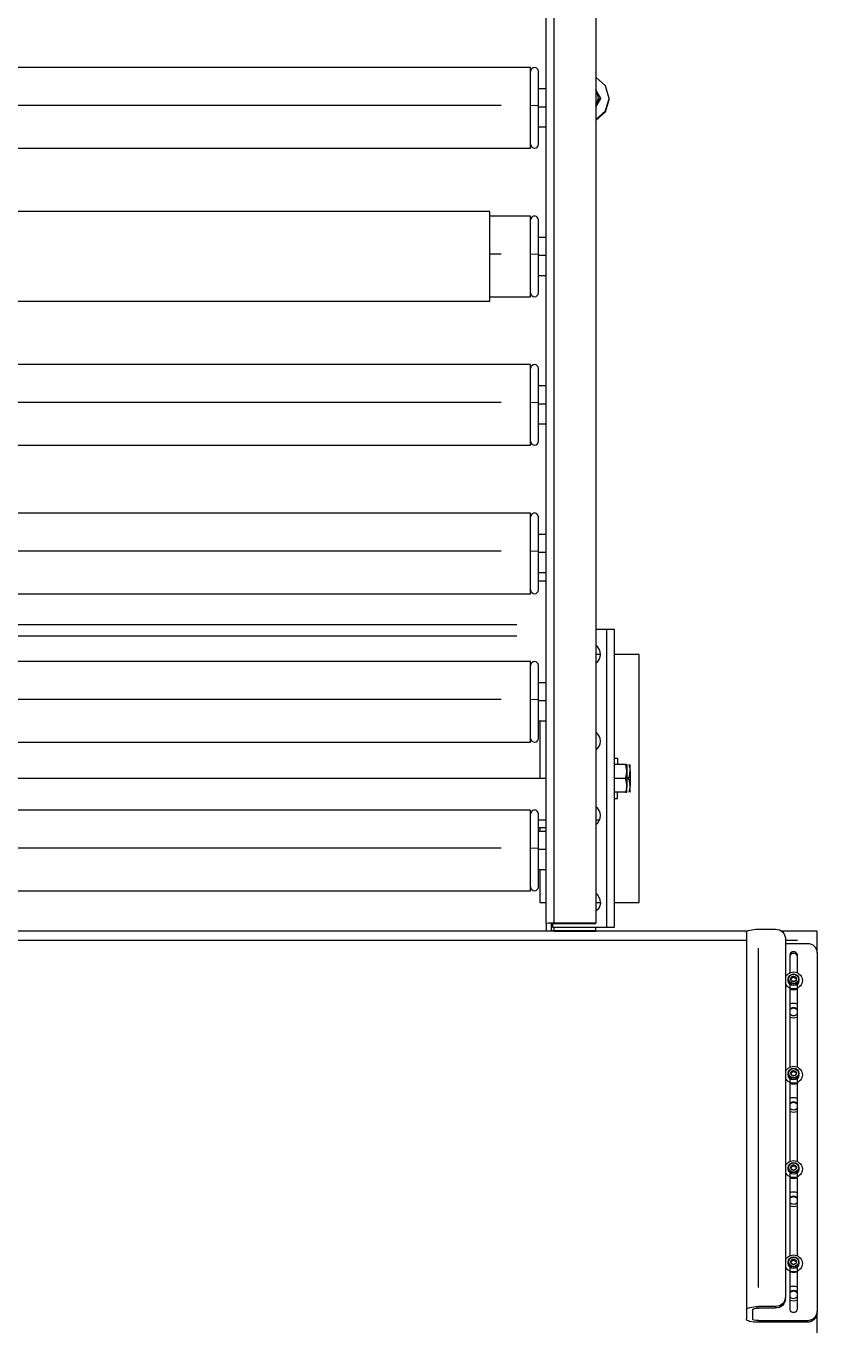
# Model space of a CAD drawing. Header units: millimetres. Extents: x -187347 to 135007, y -6415 to 292048.
# Drawn here: x -50193 to -49788, y 30294 to 30959 of the extents above; entities that cross this region are included whole.
import ezdxf

# ---------------------------------------------------------------- set-up
doc = ezdxf.new("R2010")
doc.units = ezdxf.units.MM
doc.header["$LTSCALE"] = 100
doc.layers.get('0').update_dxf_attribs({"lineweight": 18})
doc.layers.add('Layout CAT2', color=6, linetype='Continuous')

# ---------------------------------------------------------------- blocks, each defined once
blk = doc.blocks.new('25g245g2fd')
at = {"color": 0}
for p, q in [((21890.98, -3384.2), (21890.98, -3402.19)), ((21854.8, -3403.83), (21854.8, -3398.96)), ((21857.98, -3403.83), (21857.98, -3398.96)), ((21885.98, -3397.36), (21860.98, -3397.36)), ((21885.98, -3398.18), (21860.98, -3398.18)), ((21885.98, -3398.18), (21885.98, -3397.36)), ((21854.8, -3597.02), (21854.8, -3403.83)), ((21869.8, -3404.61), (21860.98, -3404.61)), ((21869.8, -3405.43), (21860.98, -3405.43)), ((21869.8, -3405.43), (21869.8, -3404.61)), ((21877.23, -3403.98), (21877.23, -3425.5)), ((21880.73, -3425.5), (21880.73, -3403.98)), ((21890.98, -3402.19), (21890.98, -3403.01)), ((21890.98, -3586.54), (21890.98, -3403.01)), ((21874.8, -3409.44), (21874.8, -3410.26)), ((21874.8, -3593.79), (21874.8, -3410.26)), ((21860.98, -3415.09), (21860.98, -3588.96)), ((21876.23, -3427.55), (21876.23, -3428.18)), ((21876.23, -3428.18), (21876.5, -3428.26)), ((21877.23, -3431.48), (21877.23, -3473.8)), ((21877.73, -3428.21), (21877.53, -3428.26)), ((21877.73, -3428.47), (21878.98, -3429.16)), ((21878.98, -3429.16), (21880.23, -3428.47)), ((21878.98, -3429.16), (21878.98, -3429.65)), ((21880.23, -3428.47), (21880.23, -3427.56)), ((21880.23, -3428.47), (21880.23, -3428.95)), ((21880.73, -3473.8), (21880.73, -3431.48)), ((21881.73, -3428.18), (21881.45, -3428.26)), ((21881.73, -3427.55), (21881.73, -3428.18)), ((21883.48, -3427.48), (21883.48, -3427.27)), ((21876.23, -3475.85), (21876.23, -3476.48)), ((21876.23, -3476.48), (21876.5, -3476.55)), ((21877.73, -3476.5), (21877.53, -3476.55)), ((21877.73, -3476.76), (21878.98, -3477.46)), ((21878.98, -3477.46), (21880.23, -3476.76)), ((21878.98, -3477.46), (21878.98, -3477.95)), ((21880.23, -3476.76), (21880.23, -3475.85)), ((21880.23, -3476.76), (21880.23, -3477.25)), ((21881.73, -3476.48), (21881.45, -3476.55)), ((21881.73, -3475.85), (21881.73, -3476.48)), ((21883.48, -3475.77), (21883.48, -3475.57)), ((21877.23, -3479.78), (21877.23, -3522.09)), ((21880.73, -3522.09), (21880.73, -3479.78)), ((21876.23, -3524.14), (21876.23, -3524.78)), ((21876.23, -3524.78), (21876.5, -3524.85)), ((21877.73, -3524.8), (21877.53, -3524.85)), ((21877.73, -3525.06), (21878.98, -3525.76)), ((21878.98, -3525.76), (21880.23, -3525.06)), ((21880.23, -3525.06), (21880.23, -3524.15)), ((21880.23, -3525.06), (21880.23, -3525.54)), ((21881.73, -3524.78), (21881.45, -3524.85)), ((21881.73, -3524.14), (21881.73, -3524.78)), ((21883.48, -3524.07), (21883.48, -3523.86)), ((21877.23, -3528.07), (21877.23, -3570.39)), ((21878.98, -3525.76), (21878.98, -3526.24)), ((21880.73, -3570.39), (21880.73, -3528.07)), ((21876.23, -3572.44), (21876.23, -3573.07)), ((21876.23, -3573.07), (21876.5, -3573.14)), ((21877.23, -3576.37), (21877.23, -3585.57)), ((21877.73, -3573.09), (21877.53, -3573.14)), ((21877.73, -3573.36), (21878.98, -3574.05)), ((21878.98, -3574.05), (21880.23, -3573.36)), ((21878.98, -3574.05), (21878.98, -3574.54)), ((21880.23, -3573.36), (21880.23, -3572.45)), ((21880.23, -3573.36), (21880.23, -3573.84)), ((21880.73, -3585.57), (21880.73, -3576.37)), ((21881.73, -3573.07), (21881.45, -3573.14)), ((21881.73, -3572.44), (21881.73, -3573.07)), ((21883.48, -3572.37), (21883.48, -3572.16)), ((21874.8, -3591.37), (21885.98, -3591.37)), ((21890.98, -3586.54), (21890.98, -3593.06)), ((21855.29, -3597.64), (21080.98, -3597.65)), ((21090.99, -3593.07), (21854.79, -3593.06)), ((21890.98, -3597.64), (21872.8, -3597.64)), ((21874.79, -3593.06), (21880.97, -3593.06)), ((21890.98, -3593.06), (21890.98, -3597.64)), ((21860.98, -3598.62), (21869.8, -3598.62))]:
    blk.add_line(p, q, dxfattribs=at)
for centre, major_axis, ratio, start_param, end_param in [((21860.98, -3398.96), (-6.17, 0), 0.258819, 4.712389, 6.283185), ((21860.98, -3398.96), (-3, 0), 0.258819, 4.712389, 6.283185), ((21885.98, -3402.19), (-5, 0), 0.965926, 3.141593, 4.712389), ((21885.98, -3403.01), (5, 0), 0.965926, 0, 1.570796), ((21860.98, -3403.83), (-6.17, 0), 0.258819, 0, 1.570796), ((21860.98, -3403.83), (-3, 0), 0.258819, 0, 1.570796), ((21869.8, -3409.44), (-5, 0), 0.965926, 3.141593, 4.712389), ((21869.8, -3410.26), (5, 0), 0.965926, 0, 1.570796), ((21878.98, -3403.98), (1.75, 0), 0.965926, 0, 3.141593), ((21878.98, -3412.04), (4, 0), 0.965926, 1.117916, 2.023578), ((21878.98, -3411.59), (-2.25, 0), 0.965926, 3.821257, 5.603423), ((21878.98, -3411.22), (-2.25, 0), 0.965926, 0.679762, 2.461929), ((21878.98, -3411.59), (-2.25, 0), 0.965926, 0.679762, 2.461929), ((21878.98, -3412.04), (4, 0), 0.965926, 4.259607, 5.165269), ((21878.98, -3427.48), (-4.5, 0), 0.965926, 0.382426, 5.900768), ((21878.98, -3427.55), (2.75, 0), 0.965926, 0.00006, 3.141519), ((21878.98, -3428.18), (-2.75, 0), 0.965926, 3.141653, 6.283112), ((21878.98, -3426.53), (4, 0), 0.965926, 1.117916, 2.023578), ((21878.98, -3427.27), (-4.5, 0), 0.965926, 4.312965, 5.111783), ((21878.98, -3428.18), (-2.75, 0), 0.965926, 6.283178, 9.42477), ((21878.98, -3428.26), (2.47, 0), 0.965926, 0.000067, 3.141512), ((21878.98, -3428.26), (2.47, 0), 0.965926, 3.141585, 6.283178), ((21878.98, -3428.26), (1.44, 0), 0.965926, 2.617986, 3.141459), ((21878.98, -3428.26), (1.44, 0), 0.965926, 3.141585, 3.664985), ((21878.98, -3428.26), (1.44, 0), 0.965926, 1.570964, 2.617971), ((21878.98, -3428.26), (1.44, 0), 0.965926, 3.665184, 4.712208), ((21878.98, -3428.26), (1.44, 0), 0.965926, 0.523792, 1.570789), ((21878.98, -3428.26), (1.44, 0), 0.965926, 4.712382, 5.759579), ((21878.98, -3428.26), (1.44, 0), 0.965926, 5.759596, 6.806777), ((21878.98, -3460.33), (4, 0), 0.965926, 1.117916, 2.023578), ((21878.98, -3459.88), (-2.25, 0), 0.965926, 3.821257, 5.603423), ((21878.98, -3459.51), (-2.25, 0), 0.965926, 0.679762, 2.461929), ((21878.98, -3459.88), (-2.25, 0), 0.965926, 0.679762, 2.461929), ((21878.98, -3460.33), (4, 0), 0.965926, 4.259607, 5.165269), ((21878.98, -3475.78), (-4.5, 0), 0.965926, 0.382424, 5.90077), ((21878.98, -3474.82), (4, 0), 0.965926, 1.117916, 2.023578), ((21878.98, -3475.57), (-4.5, 0), 0.965926, 4.31297, 5.111789), ((21878.98, -3475.85), (2.75, 0), 0.965926, 0.00006, 3.141519), ((21878.98, -3476.48), (-2.75, 0), 0.965926, 3.141653, 6.283112), ((21878.98, -3476.48), (-2.75, 0), 0.965926, 6.283178, 9.42477), ((21878.98, -3476.55), (2.47, 0), 0.965926, 0.000067, 3.141512), ((21878.98, -3476.55), (2.47, 0), 0.965926, 3.141585, 6.283178), ((21878.98, -3476.55), (1.44, 0), 0.965926, 2.617986, 3.141459), ((21878.98, -3476.55), (1.44, 0), 0.965926, 3.141585, 3.664977), ((21878.98, -3476.55), (1.44, 0), 0.965926, 1.570979, 2.617979), ((21878.98, -3476.55), (1.44, 0), 0.965926, 3.665184, 4.712193), ((21878.98, -3476.55), (1.44, 0), 0.965926, 0.5238, 1.570789), ((21878.98, -3476.55), (1.44, 0), 0.965926, 4.712382, 5.759579), ((21878.98, -3476.55), (1.44, 0), 0.965926, 5.759588, 6.806777), ((21878.98, -3508.63), (4, 0), 0.965926, 1.117916, 2.023578), ((21878.98, -3508.18), (-2.25, 0), 0.965926, 3.821257, 5.603423), ((21878.98, -3507.81), (-2.25, 0), 0.965926, 0.679762, 2.461929), ((21878.98, -3508.18), (-2.25, 0), 0.965926, 0.679762, 2.461929), ((21878.98, -3508.63), (4, 0), 0.965926, 4.259607, 5.165269), ((21878.98, -3524.07), (-4.5, 0), 0.965926, 0.382422, 5.900772), ((21878.98, -3524.14), (2.75, 0), 0.965926, 0.00006, 3.141519), ((21878.98, -3524.78), (-2.75, 0), 0.965926, 3.141653, 6.283112), ((21878.98, -3524.78), (-2.75, 0), 0.965926, 6.283178, 9.42477), ((21878.98, -3524.85), (2.47, 0), 0.965926, 0.000067, 3.141512), ((21878.98, -3524.85), (2.47, 0), 0.965926, 3.141585, 6.283178), ((21878.98, -3523.12), (4, 0), 0.965926, 1.117916, 2.023578), ((21878.98, -3523.86), (-4.5, 0), 0.965926, 4.312975, 5.111794), ((21878.98, -3524.85), (1.44, 0), 0.965926, 2.617987, 3.141459), ((21878.98, -3524.85), (1.44, 0), 0.965926, 3.141585, 3.664969), ((21878.98, -3524.85), (1.44, 0), 0.965926, 1.570995, 2.617986), ((21878.98, -3524.85), (1.44, 0), 0.965926, 0.523808, 1.570789), ((21878.98, -3524.85), (1.44, 0), 0.965926, 5.75958, 6.806777), ((21878.98, -3524.85), (1.44, 0), 0.965926, 3.665184, 4.712177), ((21878.98, -3524.85), (1.44, 0), 0.965926, 4.712382, 5.759579), ((21878.98, -3556.93), (4, 0), 0.965926, 1.117916, 2.023578), ((21878.98, -3556.47), (-2.25, 0), 0.965926, 3.821257, 5.603423), ((21878.98, -3556.11), (-2.25, 0), 0.965926, 0.679762, 2.461929), ((21878.98, -3556.47), (-2.25, 0), 0.965926, 0.679762, 2.461929), ((21878.98, -3556.93), (4, 0), 0.965926, 4.259607, 5.165269), ((21878.98, -3572.37), (-4.5, 0), 0.965926, 0.38242, 5.900774), ((21878.98, -3572.44), (2.75, 0), 0.965926, 0.00006, 3.141519), ((21878.98, -3573.07), (-2.75, 0), 0.965926, 3.141653, 6.283112), ((21878.98, -3573.14), (2.47, 0), 0.965926, 0.000067, 3.141512), ((21878.98, -3571.42), (4, 0), 0.965926, 1.117916, 2.023578), ((21878.98, -3572.16), (-4.5, 0), 0.965926, 4.31298, 5.111799), ((21878.98, -3573.14), (1.44, 0), 0.965926, 1.57101, 2.617986), ((21878.98, -3573.14), (1.44, 0), 0.965926, 0.523816, 1.570789), ((21878.98, -3573.07), (-2.75, 0), 0.965926, 6.283178, 9.42477), ((21878.98, -3573.14), (2.47, 0), 0.965926, 3.141585, 6.283178), ((21878.98, -3573.14), (1.44, 0), 0.965926, 2.617995, 3.141459), ((21878.98, -3573.14), (1.44, 0), 0.965926, 3.141585, 3.664961), ((21878.98, -3573.14), (1.44, 0), 0.965926, 3.665184, 4.712162), ((21878.98, -3573.14), (1.44, 0), 0.965926, 4.712382, 5.759572), ((21878.98, -3573.14), (1.44, 0), 0.965926, 5.759579, 6.806777), ((21878.98, -3584.75), (1.75, 0), 0.965926, 3.141593, 6.283185), ((21878.98, -3585.57), (1.75, 0), 0.965926, 3.141593, 6.283185), ((21885.98, -3586.54), (5, 0), 0.965926, 4.712389, 6.283185), ((21860.98, -3597.02), (6.17, 0), 0.258819, 3.141593, 4.712389), ((21869.8, -3593.79), (5, 0), 0.965926, 4.712389, 6.283185)]:
    blk.add_ellipse(centre, major_axis=major_axis, ratio=ratio, start_param=start_param, end_param=end_param, dxfattribs=at)
for points in [[(21878.98, -3426.86), (21878.64, -3427), (21878.06, -3427.32), (21877.73, -3427.56)], [(21877.73, -3427.56), (21877.73, -3427.71), (21877.73, -3428.03), (21877.73, -3428.21)], [(21877.73, -3428.95), (21878.06, -3429.09), (21878.64, -3429.41), (21878.98, -3429.65)], [(21880.23, -3427.56), (21879.89, -3427.32), (21879.31, -3427), (21878.98, -3426.86)], [(21878.98, -3429.65), (21879.31, -3429.41), (21879.89, -3429.09), (21880.23, -3428.95)], [(21878.98, -3475.16), (21878.64, -3475.29), (21878.06, -3475.62), (21877.73, -3475.85)], [(21877.73, -3475.85), (21877.73, -3476.01), (21877.73, -3476.32), (21877.73, -3476.5)], [(21877.73, -3477.25), (21878.06, -3477.38), (21878.64, -3477.71), (21878.98, -3477.95)], [(21880.23, -3475.85), (21879.89, -3475.62), (21879.31, -3475.29), (21878.98, -3475.16)], [(21878.98, -3477.95), (21879.31, -3477.71), (21879.89, -3477.39), (21880.23, -3477.25)], [(21878.98, -3523.45), (21878.64, -3523.59), (21878.06, -3523.91), (21877.73, -3524.15)], [(21877.73, -3524.15), (21877.73, -3524.3), (21877.73, -3524.62), (21877.73, -3524.8)], [(21880.23, -3524.15), (21879.89, -3523.91), (21879.31, -3523.59), (21878.98, -3523.45)], [(21877.73, -3525.54), (21878.06, -3525.68), (21878.64, -3526), (21878.98, -3526.24)], [(21878.98, -3526.24), (21879.31, -3526.01), (21879.89, -3525.68), (21880.23, -3525.54)], [(21878.98, -3571.75), (21878.64, -3571.89), (21878.06, -3572.21), (21877.73, -3572.45)], [(21880.23, -3572.45), (21879.89, -3572.21), (21879.31, -3571.89), (21878.98, -3571.75)], [(21877.73, -3572.45), (21877.73, -3572.6), (21877.73, -3572.92), (21877.73, -3573.09)], [(21877.73, -3573.84), (21878.06, -3573.98), (21878.64, -3574.3), (21878.98, -3574.54)], [(21878.98, -3574.54), (21879.31, -3574.3), (21879.89, -3573.98), (21880.23, -3573.84)]]:
    blk.add_open_spline(points, degree=2, dxfattribs=at)
for points, knots in [([(21877.73, -3428.21), (21877.73, -3428.38), (21877.73, -3428.58), (21877.73, -3428.75), (21877.73, -3428.95)], [0, 0, 0, 0.5, 0.5, 1, 1, 1]), ([(21880.23, -3428.95), (21880.23, -3428.75), (21880.23, -3428.58), (21880.23, -3428.38), (21880.23, -3428.03), (21880.23, -3427.86), (21880.23, -3427.71), (21880.23, -3427.56)], [0, 0, 0, 0.25, 0.25, 0.5, 0.75, 0.75, 1, 1, 1]), ([(21877.73, -3476.5), (21877.73, -3476.68), (21877.73, -3476.87), (21877.73, -3477.05), (21877.73, -3477.25)], [0, 0, 0, 0.5, 0.5, 1, 1, 1]), ([(21880.23, -3477.25), (21880.23, -3477.05), (21880.23, -3476.87), (21880.23, -3476.68), (21880.23, -3476.33), (21880.23, -3476.16), (21880.23, -3476.01), (21880.23, -3475.85)], [0, 0, 0, 0.25, 0.25, 0.5, 0.75, 0.75, 1, 1, 1]), ([(21877.73, -3524.8), (21877.73, -3524.97), (21877.73, -3525.17), (21877.73, -3525.34), (21877.73, -3525.54)], [0, 0, 0, 0.5, 0.5, 1, 1, 1]), ([(21880.23, -3525.54), (21880.23, -3525.34), (21880.23, -3525.17), (21880.23, -3524.97), (21880.23, -3524.62), (21880.23, -3524.45), (21880.23, -3524.3), (21880.23, -3524.15)], [0, 0, 0, 0.25, 0.25, 0.5, 0.75, 0.75, 1, 1, 1]), ([(21877.73, -3573.09), (21877.73, -3573.27), (21877.73, -3573.47), (21877.73, -3573.64), (21877.73, -3573.84)], [0, 0, 0, 0.5, 0.5, 1, 1, 1]), ([(21880.23, -3573.84), (21880.23, -3573.64), (21880.23, -3573.47), (21880.23, -3573.27), (21880.23, -3572.92), (21880.23, -3572.75), (21880.23, -3572.6), (21880.23, -3572.45)], [0, 0, 0, 0.25, 0.25, 0.5, 0.75, 0.75, 1, 1, 1])]:
    blk.add_open_spline(points, degree=2, knots=knots, dxfattribs=at)

msp = doc.modelspace()

# ---------------------------------------------------------------- linework, layer by layer
at = {"layer": 'Layout CAT2', "elevation": -3.45}
for points in [[(-49922.96, 30499.47), (-49922.96, 31429.84)], [(-49901.72, 31420.71), (-49901.72, 30499.47), (-49922.96, 30499.47), (-49925.91, 30499.39), (-49927.12, 30499.2), (-49927.12, 30532.6)], [(-49927.12, 30922.09), (-49927.12, 30988.81)], [(-49901.72, 30910.86), (-49896.7, 30915.28), (-49894.82, 30921.7), (-49896.7, 30928.12), (-49901.72, 30932.53)], [(-49927.12, 30926.59), (-49931.09, 30926.59)], [(-49899.32, 30922.02), (-49899.78, 30922.83), (-49900.25, 30923.65), (-49900.49, 30924.06), (-49900.72, 30924.47), (-49900.96, 30924.88), (-49901.19, 30925.3), (-49901.26, 30925.4), (-49901.32, 30925.51), (-49901.37, 30925.61), (-49901.44, 30925.71), (-49901.55, 30925.91), (-49901.68, 30926.12), (-49901.72, 30926.21)], [(-49901.72, 30918.03), (-49901.45, 30918.41), (-49901.19, 30918.81), (-49900.33, 30922.06), (-49901.19, 30925.3), (-49901.45, 30925.7), (-49901.72, 30926.08)], [(-50462.99, 30918.21), (-49950.07, 30918.21)], [(-49935.06, 30918.08), (-49933.08, 30918.21), (-49931.09, 30918.08)], [(-49931.09, 30917.49), (-49927.12, 30917.49)], [(-49927.12, 30912.76), (-49927.12, 30915.08), (-49927.12, 30917.49), (-49927.12, 30919.88), (-49927.12, 30922.07)], [(-49901.72, 30917.89), (-49901.67, 30917.99), (-49901.44, 30918.4), (-49901.19, 30918.81), (-49901.14, 30918.91), (-49901.08, 30919.02), (-49901.01, 30919.12), (-49900.96, 30919.22), (-49900.84, 30919.43), (-49900.72, 30919.63), (-49900.48, 30920.04), (-49900.25, 30920.44), (-49899.78, 30921.24), (-49899.32, 30922.02), (-49899.32, 30921.72), (-49901.19, 30918.48), (-49901.72, 30917.56)], [(-49901.72, 30910.73), (-49896.7, 30915.14), (-49894.82, 30921.57)], [(-49901.72, 30910.39), (-49896.7, 30914.81), (-49894.82, 30921.23), (-49894.82, 30921.36)], [(-49901.41, 30918.1), (-49901.19, 30918.45), (-49901, 30918.82)], [(-49894.82, 30921.56), (-49894.82, 30921.7)], [(-49927.12, 30846.05), (-49927.12, 30912.77)], [(-49931.09, 30907.14), (-49927.12, 30907.14)], [(-49955.93, 30820.18), (-49935.06, 30820.18), (-49935.06, 30821.89), (-49935.06, 30826.71), (-49935.06, 30833.87), (-49935.06, 30842.17), (-49935.06, 30851.91), (-49935.06, 30858.91), (-49935.06, 30861.46), (-49955.93, 30861.46)], [(-49927.12, 30850.55), (-49931.09, 30850.55)], [(-49927.12, 30770.01), (-49927.12, 30836.73), (-49927.12, 30839.03), (-49927.12, 30841.46), (-49927.12, 30843.84), (-49927.12, 30846.03)], [(-49955.93, 30842.17), (-49950.07, 30842.17)], [(-49935.06, 30842.04), (-49933.08, 30842.17), (-49931.09, 30842.04)], [(-49931.09, 30841.46), (-49927.12, 30841.46)], [(-49931.09, 30831.1), (-49927.12, 30831.1)], [(-49927.12, 30774.51), (-49931.09, 30774.51)], [(-50462.99, 30766.13), (-49950.07, 30766.13)], [(-49935.06, 30766), (-49933.08, 30766.13), (-49931.09, 30766)], [(-49931.09, 30765.41), (-49927.12, 30765.41)], [(-49927.12, 30760.68), (-49927.12, 30763), (-49927.12, 30765.41), (-49927.12, 30767.8), (-49927.12, 30769.99)], [(-49927.12, 30693.97), (-49927.12, 30760.69)], [(-49931.09, 30755.06), (-49927.12, 30755.06)], [(-49927.12, 30698.47), (-49931.09, 30698.47)], [(-49927.12, 30684.65), (-49927.12, 30686.95), (-49927.12, 30689.38), (-49927.12, 30691.76), (-49927.12, 30693.95)], [(-50462.99, 30690.09), (-49950.07, 30690.09)], [(-49935.06, 30689.96), (-49933.08, 30690.09), (-49931.09, 30689.96)], [(-49931.09, 30689.38), (-49927.12, 30689.38)], [(-49927.12, 30617.92), (-49927.12, 30684.68)], [(-49931.09, 30679.02), (-49927.12, 30679.02)], [(-49931.1, 30674.73), (-49927.12, 30674.73)], [(-50470.94, 30652.35), (-49942.13, 30652.35)], [(-50479.58, 30646.47), (-49942.13, 30646.47)], [(-49923.95, 30499.27), (-49923.95, 30497.35), (-49896.18, 30497.35), (-49893.37, 30497.35), (-49892.2, 30497.35), (-49892.2, 30649.75), (-49893.37, 30649.75), (-49896.18, 30649.75), (-49901.72, 30649.75)], [(-49896.18, 30649.75), (-49896.18, 30497.35)], [(-49892.2, 30510.05), (-49879.5, 30510.05), (-49879.5, 30637.05), (-49892.2, 30637.05)], [(-49927.12, 30622.43), (-49931.09, 30622.43)], [(-49927.12, 30608.6), (-49927.12, 30610.92), (-49927.12, 30613.34), (-49927.12, 30615.72), (-49927.12, 30617.91)], [(-50462.99, 30614.05), (-49950.07, 30614.05)], [(-49935.06, 30613.92), (-49933.08, 30614.05), (-49931.09, 30613.92)], [(-49931.09, 30613.34), (-49927.12, 30613.34)], [(-49927.12, 30541.88), (-49927.12, 30608.64)], [(-49931.09, 30602.98), (-49927.12, 30602.98)], [(-49930.3, 30602.98), (-49930.3, 30573.55)], [(-49892.2, 30583.87), (-49890.54, 30583.87), (-49890.54, 30583.04), (-49890.54, 30580.7)], [(-49886.49, 30580.7), (-49886.47, 30580.7), (-49886.45, 30580.7), (-49886.43, 30580.7), (-49886.41, 30580.7), (-49886.39, 30580.7), (-49886.37, 30580.7), (-49886.36, 30580.7), (-49886.34, 30580.7), (-49886.32, 30580.7), (-49886.3, 30580.7), (-49886.29, 30580.7), (-49886.27, 30580.7), (-49886.25, 30580.7), (-49886.23, 30580.7), (-49886.22, 30580.7), (-49886.2, 30580.7), (-49886.19, 30580.7), (-49886.18, 30580.7), (-49886.16, 30580.7), (-49886.14, 30580.7), (-49886.13, 30580.7), (-49886.12, 30580.7), (-49886.11, 30580.7), (-49886.09, 30580.7), (-49886.08, 30580.7), (-49886.07, 30580.7), (-49886.06, 30580.7), (-49886.04, 30580.7), (-49886.03, 30580.7), (-49886.02, 30580.7), (-49886, 30580.7), (-49885.99, 30580.7), (-49885.97, 30580.7), (-49885.95, 30580.7), (-49885.93, 30580.7), (-49885.92, 30580.7), (-49885.91, 30580.7), (-49885.9, 30580.7), (-49885.89, 30580.7), (-49885.89, 30580.7), (-49885.88, 30580.7), (-49885.88, 30580.7), (-49885.87, 30580.7), (-49885.86, 30580.7), (-49885.86, 30580.7), (-49885.85, 30580.7), (-49885.85, 30580.7), (-49885.85, 30579.74), (-49885.85, 30577.12), (-49885.85, 30577.17), (-49885.85, 30577.21), (-49885.85, 30577.26), (-49885.85, 30577.31), (-49885.85, 30577.35), (-49885.85, 30577.4), (-49885.85, 30577.44), (-49885.86, 30577.49), (-49885.86, 30577.53), (-49885.86, 30577.58), (-49885.86, 30577.62), (-49885.86, 30577.67), (-49885.87, 30577.72), (-49885.87, 30577.76), (-49885.88, 30577.81), (-49885.88, 30577.85), (-49885.88, 30577.9), (-49885.89, 30577.94), (-49885.89, 30577.99), (-49885.9, 30578.03), (-49885.91, 30578.15), (-49885.92, 30578.26), (-49885.93, 30578.37), (-49885.95, 30578.48), (-49885.97, 30578.59), (-49885.98, 30578.71), (-49886, 30578.82), (-49886.02, 30578.93), (-49886.03, 30578.96), (-49886.03, 30578.99), (-49886.04, 30579.02), (-49886.04, 30579.05), (-49886.05, 30579.08), (-49886.05, 30579.11), (-49886.07, 30579.14), (-49886.07, 30579.17), (-49886.08, 30579.2), (-49886.08, 30579.23), (-49886.09, 30579.26), (-49886.1, 30579.29), (-49886.1, 30579.32), (-49886.11, 30579.35), (-49886.11, 30579.38), (-49886.12, 30579.41), (-49886.13, 30579.44), (-49886.13, 30579.47), (-49886.14, 30579.5), (-49886.15, 30579.53), (-49886.16, 30579.56), (-49886.17, 30579.59), (-49886.17, 30579.62), (-49886.18, 30579.65), (-49886.19, 30579.68), (-49886.2, 30579.71), (-49886.2, 30579.74), (-49886.21, 30579.77), (-49886.22, 30579.8), (-49886.23, 30579.83), (-49886.23, 30579.86), (-49886.25, 30579.89), (-49886.25, 30579.92), (-49886.26, 30579.95), (-49886.27, 30579.99), (-49886.28, 30580.01), (-49886.29, 30580.04), (-49886.29, 30580.08), (-49886.3, 30580.11), (-49886.31, 30580.14), (-49886.32, 30580.17), (-49886.33, 30580.2), (-49886.34, 30580.23), (-49886.35, 30580.26), (-49886.36, 30580.29), (-49886.37, 30580.32), (-49886.38, 30580.35), (-49886.39, 30580.38), (-49886.4, 30580.42), (-49886.41, 30580.45), (-49886.41, 30580.48), (-49886.43, 30580.51), (-49886.44, 30580.54), (-49886.45, 30580.57), (-49886.46, 30580.6), (-49886.47, 30580.63), (-49886.48, 30580.66), (-49886.49, 30580.7), (-49892.2, 30580.7)], [(-49884.83, 30580.7), (-49884.82, 30580.66), (-49884.81, 30580.63), (-49884.8, 30580.6), (-49884.78, 30580.57), (-49884.77, 30580.54), (-49884.76, 30580.51), (-49884.75, 30580.48), (-49884.74, 30580.45), (-49884.73, 30580.42), (-49884.72, 30580.38), (-49884.72, 30580.35), (-49884.71, 30580.32), (-49884.69, 30580.29), (-49884.68, 30580.26), (-49884.68, 30580.23), (-49884.67, 30580.2), (-49884.66, 30580.17), (-49884.65, 30580.14), (-49884.64, 30580.11), (-49884.63, 30580.08), (-49884.62, 30580.04), (-49884.62, 30580.01), (-49884.61, 30579.99), (-49884.6, 30579.95), (-49884.59, 30579.92), (-49884.58, 30579.89), (-49884.57, 30579.86), (-49884.56, 30579.83), (-49884.56, 30579.8), (-49884.55, 30579.77), (-49884.54, 30579.74), (-49884.53, 30579.71), (-49884.53, 30579.68), (-49884.52, 30579.65), (-49884.51, 30579.62), (-49884.5, 30579.59), (-49884.49, 30579.56), (-49884.49, 30579.53), (-49884.48, 30579.5), (-49884.47, 30579.47), (-49884.47, 30579.44), (-49884.46, 30579.41), (-49884.45, 30579.38), (-49884.45, 30579.35), (-49884.44, 30579.32), (-49884.43, 30579.29), (-49884.43, 30579.26), (-49884.42, 30579.23), (-49884.41, 30579.2), (-49884.4, 30579.17), (-49884.4, 30579.14), (-49884.39, 30579.11), (-49884.39, 30579.08), (-49884.38, 30579.05), (-49884.38, 30579.02), (-49884.37, 30578.99), (-49884.36, 30578.96), (-49884.36, 30578.93), (-49884.34, 30578.82), (-49884.32, 30578.71), (-49884.3, 30578.59), (-49884.28, 30578.48), (-49884.27, 30578.37), (-49884.26, 30578.26), (-49884.24, 30578.15), (-49884.23, 30578.03), (-49884.23, 30577.99), (-49884.22, 30577.94), (-49884.22, 30577.9), (-49884.21, 30577.85), (-49884.21, 30577.81), (-49884.21, 30577.76), (-49884.2, 30577.72), (-49884.2, 30577.67), (-49884.2, 30577.62), (-49884.2, 30577.58), (-49884.2, 30577.53), (-49884.19, 30577.49), (-49884.19, 30577.44), (-49884.19, 30577.4), (-49884.19, 30577.35), (-49884.19, 30577.31), (-49884.19, 30577.26), (-49884.19, 30577.21), (-49884.19, 30577.17), (-49884.19, 30577.12), (-49884.19, 30579.74), (-49884.19, 30580.7)], [(-49927.13, 30573.55), (-50479.58, 30573.55)], [(-49886.49, 30573.55), (-49892.2, 30573.55)], [(-49884.83, 30573.55), (-49885.85, 30573.55)], [(-49886.49, 30566.41), (-49886.48, 30566.41), (-49886.47, 30566.41), (-49886.46, 30566.41), (-49886.45, 30566.41), (-49886.44, 30566.41), (-49886.43, 30566.41), (-49886.42, 30566.41), (-49886.41, 30566.41), (-49886.4, 30566.41), (-49886.39, 30566.41), (-49886.38, 30566.41), (-49886.37, 30566.41), (-49886.36, 30566.41), (-49886.35, 30566.41), (-49886.34, 30566.41), (-49886.33, 30566.41), (-49886.32, 30566.41), (-49886.31, 30566.41), (-49886.3, 30566.41), (-49886.3, 30566.41), (-49886.29, 30566.41), (-49886.28, 30566.41), (-49886.27, 30566.41), (-49886.26, 30566.41), (-49886.26, 30566.41), (-49886.25, 30566.41), (-49886.23, 30566.41), (-49886.23, 30566.41), (-49886.22, 30566.41), (-49886.21, 30566.41), (-49886.2, 30566.41), (-49886.2, 30566.41), (-49886.19, 30566.41), (-49886.18, 30566.41), (-49886.18, 30566.41), (-49886.17, 30566.41), (-49886.16, 30566.41), (-49886.15, 30566.41), (-49886.14, 30566.41), (-49886.14, 30566.41), (-49886.13, 30566.41), (-49886.12, 30566.41), (-49886.12, 30566.41), (-49886.11, 30566.41), (-49886.1, 30566.41), (-49886.1, 30566.41), (-49886.09, 30566.41), (-49886.08, 30566.41), (-49886.08, 30566.41), (-49886.07, 30566.41), (-49886.07, 30566.41), (-49886.06, 30566.41), (-49886.05, 30566.41), (-49886.05, 30566.41), (-49886.04, 30566.41), (-49886.03, 30566.41), (-49886.03, 30566.41), (-49886.02, 30566.41), (-49886, 30566.41), (-49885.99, 30566.41), (-49885.97, 30566.41), (-49885.95, 30566.41), (-49885.93, 30566.41), (-49885.92, 30566.41), (-49885.91, 30566.41), (-49885.9, 30566.41), (-49885.89, 30566.41), (-49885.89, 30566.41), (-49885.88, 30566.41), (-49885.88, 30566.41), (-49885.87, 30566.41), (-49885.86, 30566.41), (-49885.86, 30566.41), (-49885.85, 30566.41), (-49885.85, 30566.41), (-49885.85, 30567.37), (-49885.85, 30569.98), (-49885.85, 30569.96), (-49885.85, 30569.93), (-49885.85, 30569.91), (-49885.85, 30569.88), (-49885.85, 30569.85), (-49885.85, 30569.83), (-49885.85, 30569.81), (-49885.85, 30569.78), (-49885.85, 30569.75), (-49885.85, 30569.73), (-49885.85, 30569.7), (-49885.85, 30569.68), (-49885.85, 30569.65), (-49885.86, 30569.63), (-49885.86, 30569.6), (-49885.86, 30569.58), (-49885.86, 30569.55), (-49885.86, 30569.52), (-49885.86, 30569.5), (-49885.86, 30569.48), (-49885.86, 30569.45), (-49885.86, 30569.42), (-49885.87, 30569.4), (-49885.87, 30569.38), (-49885.87, 30569.35), (-49885.88, 30569.32), (-49885.88, 30569.3), (-49885.88, 30569.28), (-49885.88, 30569.25), (-49885.88, 30569.22), (-49885.89, 30569.2), (-49885.89, 30569.18), (-49885.89, 30569.15), (-49885.89, 30569.12), (-49885.89, 30569.1), (-49885.9, 30569.07), (-49885.91, 30568.96), (-49885.92, 30568.85), (-49885.93, 30568.74), (-49885.95, 30568.63), (-49885.97, 30568.51), (-49885.98, 30568.4), (-49886, 30568.29), (-49886.02, 30568.18), (-49886.03, 30568.12), (-49886.04, 30568.06), (-49886.05, 30568), (-49886.07, 30567.94), (-49886.08, 30567.88), (-49886.09, 30567.83), (-49886.11, 30567.77), (-49886.12, 30567.71), (-49886.13, 30567.66), (-49886.14, 30567.6), (-49886.16, 30567.54), (-49886.18, 30567.48), (-49886.19, 30567.42), (-49886.2, 30567.36), (-49886.22, 30567.3), (-49886.23, 30567.24), (-49886.25, 30567.19), (-49886.27, 30567.13), (-49886.28, 30567.07), (-49886.3, 30567.01), (-49886.32, 30566.95), (-49886.34, 30566.89), (-49886.36, 30566.83), (-49886.37, 30566.77), (-49886.39, 30566.71), (-49886.41, 30566.65), (-49886.43, 30566.59), (-49886.45, 30566.53), (-49886.47, 30566.47), (-49886.49, 30566.41), (-49892.2, 30566.41)], [(-49892.2, 30563.24), (-49890.54, 30563.24), (-49890.54, 30564.06), (-49890.54, 30566.41)], [(-49884.19, 30566.41), (-49884.19, 30567.37), (-49884.19, 30569.98), (-49884.19, 30569.96), (-49884.19, 30569.93), (-49884.19, 30569.91), (-49884.19, 30569.88), (-49884.19, 30569.85), (-49884.19, 30569.83), (-49884.19, 30569.81), (-49884.19, 30569.78), (-49884.19, 30569.75), (-49884.19, 30569.73), (-49884.19, 30569.7), (-49884.19, 30569.68), (-49884.19, 30569.65), (-49884.19, 30569.63), (-49884.19, 30569.6), (-49884.2, 30569.58), (-49884.2, 30569.55), (-49884.2, 30569.52), (-49884.2, 30569.5), (-49884.2, 30569.48), (-49884.2, 30569.45), (-49884.2, 30569.42), (-49884.2, 30569.4), (-49884.21, 30569.38), (-49884.21, 30569.35), (-49884.21, 30569.32), (-49884.21, 30569.3), (-49884.21, 30569.28), (-49884.21, 30569.25), (-49884.22, 30569.22), (-49884.22, 30569.2), (-49884.22, 30569.18), (-49884.22, 30569.15), (-49884.22, 30569.12), (-49884.23, 30569.1), (-49884.23, 30569.07), (-49884.24, 30568.96), (-49884.26, 30568.85), (-49884.27, 30568.74), (-49884.28, 30568.63), (-49884.3, 30568.51), (-49884.32, 30568.4), (-49884.34, 30568.29), (-49884.36, 30568.18), (-49884.37, 30568.12), (-49884.38, 30568.06), (-49884.39, 30568), (-49884.4, 30567.94), (-49884.41, 30567.88), (-49884.43, 30567.83), (-49884.44, 30567.77), (-49884.46, 30567.71), (-49884.47, 30567.66), (-49884.48, 30567.6), (-49884.5, 30567.54), (-49884.51, 30567.48), (-49884.53, 30567.42), (-49884.54, 30567.36), (-49884.56, 30567.3), (-49884.57, 30567.24), (-49884.59, 30567.19), (-49884.61, 30567.13), (-49884.62, 30567.07), (-49884.64, 30567.01), (-49884.65, 30566.95), (-49884.67, 30566.89), (-49884.69, 30566.83), (-49884.71, 30566.77), (-49884.73, 30566.71), (-49884.75, 30566.65), (-49884.76, 30566.59), (-49884.78, 30566.53), (-49884.81, 30566.47), (-49884.83, 30566.41)], [(-49927.13, 30552.14), (-49931.1, 30552.14)], [(-49899.88, 30552.14), (-49901.73, 30552.14)], [(-49927.13, 30548.15), (-49931.1, 30548.15)], [(-49927.12, 30546.39), (-49931.09, 30546.39)], [(-49930.3, 30548.15), (-49930.3, 30546.39)], [(-50462.99, 30538.01), (-49950.07, 30538.01)], [(-49935.06, 30537.88), (-49933.08, 30538.01), (-49931.09, 30537.88)], [(-49927.12, 30532.57), (-49927.12, 30534.87), (-49927.12, 30537.3), (-49927.12, 30539.68), (-49927.12, 30541.88)], [(-49931.09, 30537.3), (-49927.12, 30537.3)], [(-49931.09, 30526.94), (-49927.12, 30526.94)], [(-49930.3, 30526.94), (-49930.3, 30510.05), (-49927.12, 30510.05)], [(-49927.12, 30499.2), (-49927.12, 30495.61), (-49925.91, 30495.42), (-49922.96, 30495.34), (-49901.72, 30495.34), (-49901.72, 30495.52), (-49922.96, 30495.52), (-49923.94, 30495.55), (-49924.35, 30495.61), (-49924.35, 30499.2), (-49923.94, 30499.27), (-49922.96, 30499.29), (-49901.72, 30499.29), (-49901.72, 30499.47)], [(-49922.96, 30495.52), (-49922.96, 30497.37)], [(-49901.72, 30495.52), (-49901.72, 30497.37)]]:
    msp.add_lwpolyline(points, dxfattribs=at)
for points in [[(-50477.99, 30937.5), (-50477.99, 30934.96), (-50477.99, 30927.95), (-50477.99, 30918.21), (-50477.99, 30909.91), (-50477.99, 30902.75), (-50477.99, 30897.93), (-50477.99, 30896.23), (-49935.06, 30896.23), (-49935.06, 30897.93), (-49935.06, 30902.75), (-49935.06, 30909.91), (-49935.06, 30918.21), (-49935.06, 30927.95), (-49935.06, 30934.96), (-49935.06, 30937.5)], [(-50455.93, 30863.83), (-50455.93, 30862.07), (-50455.93, 30857.09), (-50455.93, 30849.63), (-50455.93, 30840.82), (-50455.93, 30832.02), (-50455.93, 30824.56), (-50455.93, 30819.58), (-50455.93, 30817.82), (-49955.93, 30817.82), (-49955.93, 30819.58), (-49955.93, 30824.56), (-49955.93, 30832.02), (-49955.93, 30840.82), (-49955.93, 30849.63), (-49955.93, 30857.09), (-49955.93, 30862.07), (-49955.93, 30863.83)], [(-50477.99, 30785.42), (-50477.99, 30782.88), (-50477.99, 30775.87), (-50477.99, 30766.13), (-50477.99, 30757.83), (-50477.99, 30750.67), (-50477.99, 30745.85), (-50477.99, 30744.15), (-49935.06, 30744.15), (-49935.06, 30745.85), (-49935.06, 30750.67), (-49935.06, 30757.83), (-49935.06, 30766.13), (-49935.06, 30775.87), (-49935.06, 30782.88), (-49935.06, 30785.42)], [(-50477.99, 30709.38), (-50477.99, 30706.83), (-50477.99, 30699.83), (-50477.99, 30690.09), (-50477.99, 30681.79), (-50477.99, 30674.63), (-50477.99, 30669.81), (-50477.99, 30668.1), (-49935.06, 30668.1), (-49935.06, 30669.81), (-49935.06, 30674.63), (-49935.06, 30681.79), (-49935.06, 30690.09), (-49935.06, 30699.83), (-49935.06, 30706.83), (-49935.06, 30709.38)], [(-50477.99, 30633.34), (-50477.99, 30630.8), (-50477.99, 30623.79), (-50477.99, 30614.05), (-50477.99, 30605.75), (-50477.99, 30598.59), (-50477.99, 30593.77), (-50477.99, 30592.07), (-49935.06, 30592.07), (-49935.06, 30593.77), (-49935.06, 30598.59), (-49935.06, 30605.75), (-49935.06, 30614.05), (-49935.06, 30623.79), (-49935.06, 30630.8), (-49935.06, 30633.34)], [(-49886.49, 30573.55), (-49886.47, 30573.62), (-49886.45, 30573.67), (-49886.43, 30573.74), (-49886.41, 30573.8), (-49886.39, 30573.85), (-49886.37, 30573.92), (-49886.36, 30573.98), (-49886.34, 30574.03), (-49886.32, 30574.09), (-49886.3, 30574.16), (-49886.28, 30574.21), (-49886.27, 30574.27), (-49886.25, 30574.33), (-49886.23, 30574.39), (-49886.22, 30574.45), (-49886.2, 30574.5), (-49886.19, 30574.56), (-49886.18, 30574.62), (-49886.16, 30574.68), (-49886.14, 30574.74), (-49886.13, 30574.8), (-49886.12, 30574.85), (-49886.11, 30574.91), (-49886.09, 30574.97), (-49886.08, 30575.03), (-49886.07, 30575.09), (-49886.05, 30575.14), (-49886.04, 30575.2), (-49886.03, 30575.26), (-49886.02, 30575.32), (-49886, 30575.43), (-49885.98, 30575.55), (-49885.97, 30575.66), (-49885.95, 30575.77), (-49885.93, 30575.88), (-49885.92, 30575.99), (-49885.91, 30576.1), (-49885.9, 30576.22), (-49885.89, 30576.24), (-49885.89, 30576.27), (-49885.89, 30576.29), (-49885.89, 30576.32), (-49885.89, 30576.34), (-49885.88, 30576.37), (-49885.88, 30576.39), (-49885.88, 30576.42), (-49885.88, 30576.45), (-49885.88, 30576.47), (-49885.87, 30576.49), (-49885.87, 30576.52), (-49885.87, 30576.55), (-49885.86, 30576.57), (-49885.86, 30576.59), (-49885.86, 30576.62), (-49885.86, 30576.65), (-49885.86, 30576.67), (-49885.86, 30576.7), (-49885.86, 30576.72), (-49885.86, 30576.75), (-49885.86, 30576.77), (-49885.85, 30576.8), (-49885.85, 30576.82), (-49885.85, 30576.85), (-49885.85, 30576.88), (-49885.85, 30576.9), (-49885.85, 30576.92), (-49885.85, 30576.95), (-49885.85, 30576.98), (-49885.85, 30577), (-49885.85, 30577.02), (-49885.85, 30577.05), (-49885.85, 30577.08), (-49885.85, 30577.1), (-49885.85, 30577.12), (-49885.85, 30573.55), (-49885.85, 30569.98), (-49885.85, 30570.03), (-49885.85, 30570.07), (-49885.85, 30570.12), (-49885.85, 30570.17), (-49885.85, 30570.21), (-49885.85, 30570.26), (-49885.85, 30570.3), (-49885.86, 30570.35), (-49885.86, 30570.39), (-49885.86, 30570.43), (-49885.86, 30570.48), (-49885.86, 30570.52), (-49885.87, 30570.57), (-49885.87, 30570.61), (-49885.88, 30570.66), (-49885.88, 30570.7), (-49885.88, 30570.75), (-49885.89, 30570.79), (-49885.89, 30570.84), (-49885.9, 30570.89), (-49885.91, 30571), (-49885.92, 30571.11), (-49885.93, 30571.22), (-49885.95, 30571.33), (-49885.97, 30571.45), (-49885.98, 30571.56), (-49886, 30571.67), (-49886.02, 30571.78), (-49886.03, 30571.82), (-49886.03, 30571.85), (-49886.04, 30571.87), (-49886.04, 30571.91), (-49886.05, 30571.94), (-49886.05, 30571.96), (-49886.07, 30572), (-49886.07, 30572.02), (-49886.08, 30572.05), (-49886.08, 30572.09), (-49886.09, 30572.11), (-49886.1, 30572.14), (-49886.1, 30572.18), (-49886.11, 30572.2), (-49886.11, 30572.23), (-49886.12, 30572.27), (-49886.13, 30572.29), (-49886.13, 30572.32), (-49886.14, 30572.36), (-49886.15, 30572.39), (-49886.16, 30572.41), (-49886.17, 30572.45), (-49886.17, 30572.48), (-49886.18, 30572.5), (-49886.19, 30572.54), (-49886.2, 30572.57), (-49886.2, 30572.6), (-49886.21, 30572.63), (-49886.22, 30572.66), (-49886.23, 30572.69), (-49886.23, 30572.72), (-49886.25, 30572.75), (-49886.25, 30572.78), (-49886.26, 30572.81), (-49886.27, 30572.84), (-49886.28, 30572.87), (-49886.29, 30572.9), (-49886.29, 30572.93), (-49886.3, 30572.96), (-49886.31, 30573), (-49886.32, 30573.02), (-49886.33, 30573.05), (-49886.34, 30573.09), (-49886.35, 30573.12), (-49886.36, 30573.15), (-49886.37, 30573.18), (-49886.38, 30573.21), (-49886.39, 30573.24), (-49886.4, 30573.27), (-49886.41, 30573.3), (-49886.41, 30573.33), (-49886.43, 30573.37), (-49886.44, 30573.4), (-49886.45, 30573.43), (-49886.46, 30573.46), (-49886.47, 30573.49), (-49886.48, 30573.52)], [(-49884.83, 30573.55), (-49884.81, 30573.62), (-49884.78, 30573.67), (-49884.76, 30573.74), (-49884.75, 30573.8), (-49884.73, 30573.85), (-49884.71, 30573.92), (-49884.69, 30573.98), (-49884.67, 30574.03), (-49884.65, 30574.09), (-49884.64, 30574.16), (-49884.62, 30574.21), (-49884.61, 30574.27), (-49884.59, 30574.33), (-49884.57, 30574.39), (-49884.56, 30574.45), (-49884.54, 30574.5), (-49884.53, 30574.56), (-49884.51, 30574.62), (-49884.5, 30574.68), (-49884.48, 30574.74), (-49884.47, 30574.8), (-49884.46, 30574.85), (-49884.44, 30574.91), (-49884.43, 30574.97), (-49884.41, 30575.03), (-49884.4, 30575.09), (-49884.39, 30575.14), (-49884.38, 30575.2), (-49884.37, 30575.26), (-49884.36, 30575.32), (-49884.34, 30575.43), (-49884.32, 30575.55), (-49884.3, 30575.66), (-49884.28, 30575.77), (-49884.27, 30575.88), (-49884.26, 30575.99), (-49884.24, 30576.1), (-49884.23, 30576.22), (-49884.23, 30576.24), (-49884.22, 30576.27), (-49884.22, 30576.29), (-49884.22, 30576.32), (-49884.22, 30576.34), (-49884.22, 30576.37), (-49884.21, 30576.39), (-49884.21, 30576.42), (-49884.21, 30576.45), (-49884.21, 30576.47), (-49884.21, 30576.49), (-49884.21, 30576.52), (-49884.2, 30576.55), (-49884.2, 30576.57), (-49884.2, 30576.59), (-49884.2, 30576.62), (-49884.2, 30576.65), (-49884.2, 30576.67), (-49884.2, 30576.7), (-49884.2, 30576.72), (-49884.19, 30576.75), (-49884.19, 30576.77), (-49884.19, 30576.8), (-49884.19, 30576.82), (-49884.19, 30576.85), (-49884.19, 30576.88), (-49884.19, 30576.9), (-49884.19, 30576.92), (-49884.19, 30576.95), (-49884.19, 30576.98), (-49884.19, 30577), (-49884.19, 30577.02), (-49884.19, 30577.05), (-49884.19, 30577.08), (-49884.19, 30577.1), (-49884.19, 30577.12), (-49884.19, 30573.55), (-49884.19, 30569.98), (-49884.19, 30570.03), (-49884.19, 30570.07), (-49884.19, 30570.12), (-49884.19, 30570.17), (-49884.19, 30570.21), (-49884.19, 30570.26), (-49884.19, 30570.3), (-49884.19, 30570.35), (-49884.2, 30570.39), (-49884.2, 30570.43), (-49884.2, 30570.48), (-49884.2, 30570.52), (-49884.2, 30570.57), (-49884.21, 30570.61), (-49884.21, 30570.66), (-49884.21, 30570.7), (-49884.22, 30570.75), (-49884.22, 30570.79), (-49884.23, 30570.84), (-49884.23, 30570.89), (-49884.24, 30571), (-49884.26, 30571.11), (-49884.27, 30571.22), (-49884.28, 30571.33), (-49884.3, 30571.45), (-49884.32, 30571.56), (-49884.34, 30571.67), (-49884.36, 30571.78), (-49884.36, 30571.82), (-49884.37, 30571.85), (-49884.38, 30571.87), (-49884.38, 30571.91), (-49884.39, 30571.94), (-49884.39, 30571.96), (-49884.4, 30572), (-49884.4, 30572.02), (-49884.41, 30572.05), (-49884.42, 30572.09), (-49884.43, 30572.11), (-49884.43, 30572.14), (-49884.44, 30572.18), (-49884.45, 30572.2), (-49884.45, 30572.23), (-49884.46, 30572.27), (-49884.47, 30572.29), (-49884.47, 30572.32), (-49884.48, 30572.36), (-49884.49, 30572.39), (-49884.49, 30572.41), (-49884.5, 30572.45), (-49884.51, 30572.48), (-49884.52, 30572.5), (-49884.53, 30572.54), (-49884.53, 30572.57), (-49884.54, 30572.6), (-49884.55, 30572.63), (-49884.56, 30572.66), (-49884.56, 30572.69), (-49884.57, 30572.72), (-49884.58, 30572.75), (-49884.59, 30572.78), (-49884.6, 30572.81), (-49884.61, 30572.84), (-49884.62, 30572.87), (-49884.62, 30572.9), (-49884.63, 30572.93), (-49884.64, 30572.96), (-49884.65, 30573), (-49884.66, 30573.02), (-49884.67, 30573.05), (-49884.68, 30573.09), (-49884.68, 30573.12), (-49884.69, 30573.15), (-49884.71, 30573.18), (-49884.72, 30573.21), (-49884.72, 30573.24), (-49884.73, 30573.27), (-49884.74, 30573.3), (-49884.75, 30573.33), (-49884.76, 30573.37), (-49884.77, 30573.4), (-49884.78, 30573.43), (-49884.8, 30573.46), (-49884.81, 30573.49), (-49884.82, 30573.52)], [(-50477.99, 30557.3), (-50477.99, 30554.76), (-50477.99, 30547.75), (-50477.99, 30538.01), (-50477.99, 30529.71), (-50477.99, 30522.56), (-50477.99, 30517.73), (-50477.99, 30516.03), (-49935.06, 30516.03), (-49935.06, 30517.73), (-49935.06, 30522.56), (-49935.06, 30529.71), (-49935.06, 30538.01), (-49935.06, 30547.75), (-49935.06, 30554.76), (-49935.06, 30557.3)]]:
    msp.add_lwpolyline(points, close=True, dxfattribs=at)
for points in [[(-49935.06, 30898.21, 0.999635), (-49931.09, 30898.21), (-49931.09, 30899.75), (-49931.09, 30904.11), (-49931.09, 30910.58), (-49931.09, 30918.08), (-49931.09, 30926.88), (-49931.09, 30933.22), (-49931.09, 30935.52, 0.999635), (-49935.06, 30935.52)], [(-49935.06, 30822.17, 0.999635), (-49931.09, 30822.17), (-49931.09, 30823.71), (-49931.09, 30828.07), (-49931.09, 30834.54), (-49931.09, 30842.04), (-49931.09, 30850.84), (-49931.09, 30857.18), (-49931.09, 30859.48, 1.001344), (-49935.06, 30859.48)], [(-49935.06, 30746.13, 0.999635), (-49931.09, 30746.13), (-49931.09, 30747.67), (-49931.09, 30752.03), (-49931.09, 30758.5), (-49931.09, 30766), (-49931.09, 30774.8), (-49931.09, 30781.14), (-49931.09, 30783.44, 0.999635), (-49935.06, 30783.44)], [(-49935.06, 30670.09, 0.999635), (-49931.09, 30670.09), (-49931.09, 30671.63), (-49931.09, 30675.99), (-49931.09, 30682.46), (-49931.09, 30689.96), (-49931.09, 30698.77), (-49931.09, 30705.1), (-49931.09, 30707.4, 1.001344), (-49935.06, 30707.4)], [(-49935.06, 30594.05, 0.999635), (-49931.09, 30594.05), (-49931.09, 30595.59), (-49931.09, 30599.95), (-49931.09, 30606.42), (-49931.09, 30613.92), (-49931.09, 30622.72), (-49931.09, 30629.06), (-49931.09, 30631.36, 0.999635), (-49935.06, 30631.36)], [(-49901.72, 30632.5, 0.245506), (-49899.34, 30637.05), (-49901.72, 30637.05)], [(-49901.72, 30588.05, 0.245506), (-49899.34, 30592.6, 0.24564), (-49901.72, 30597.16)], [(-49901.72, 30549.95, 0.245506), (-49899.34, 30554.5, 0.24564), (-49901.72, 30559.06)], [(-49935.06, 30518.01, 0.999635), (-49931.09, 30518.01), (-49931.09, 30519.55), (-49931.09, 30523.91), (-49931.09, 30530.38), (-49931.09, 30537.88), (-49931.09, 30546.69), (-49931.09, 30553.02), (-49931.09, 30555.32, 1.001344), (-49935.06, 30555.32)], [(-49901.72, 30510.05), (-49899.34, 30510.05, -0.245506), (-49901.72, 30505.49)]]:
    msp.add_lwpolyline(points, format="xyb", dxfattribs=at)
at = {"layer": 'Layout CAT2'}
for centre in [(-49904.9, 30637.06, -3.45), (-49904.9, 30510.05, -3.45)]:
    msp.add_arc(centre, 5.55, 359.9647, 55.16817, dxfattribs=at)

# ---------------------------------------------------------------- block references
at = {"layer": 'Layout CAT2', "xscale": -1, "rotation": 180}
msp.add_blockref('25g245g2fd', (-71679.42, 26897.69, -3.45), dxfattribs=at)

doc.saveas('drawing.dxf')
